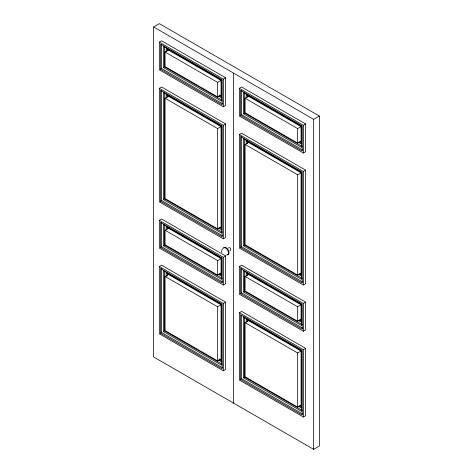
<?xml version="1.0" encoding="UTF-8"?>
<svg xmlns="http://www.w3.org/2000/svg" width="473" height="473" viewBox="0 0 473 473"><rect width="100%" height="100%" fill="white"/><g stroke="black" fill="none" stroke-linecap="round" stroke-linejoin="round"><path stroke-width="0.71" d="M222.511 248.804L221.666 250.785L221.784 252.411M153.619 26.949L159.336 23.65L319.381 116.051L319.381 446.051L313.664 449.35L153.619 356.949L153.619 26.949L313.664 119.35L319.381 116.051M159.336 42.132L161.624 40.808L225.639 77.767L225.639 105.491L223.357 106.809L159.336 69.85L159.336 42.132L223.357 79.092L225.639 77.767M221.068 94.931L217.639 96.912L165.053 66.551L165.053 52.03L168.483 50.049M160.483 69.188L222.209 104.829L222.209 79.748L160.483 44.107L160.483 69.188L161.624 68.532L222.718 103.8M163.339 67.538L221.642 101.198L221.642 80.079L163.339 46.419L163.339 67.538L164.48 66.882L222.15 100.175M159.336 88.333L161.624 87.008L225.639 123.967L225.639 237.487L223.357 238.812L159.336 201.853L159.336 88.333L223.357 125.292L225.639 123.967M221.068 226.928L217.639 228.908L165.053 198.548L165.053 98.23L168.483 96.25M165.053 52.03L217.639 82.391L221.068 80.41L221.068 97.568L218.514 96.096M239.356 88.327L241.644 87.008L305.659 123.967L305.659 151.691L303.376 153.01L239.356 116.051L239.356 88.327L303.376 125.292L305.659 123.967M301.088 141.131L297.659 143.106L245.073 112.751L245.073 98.23L248.502 96.25M165.053 98.23L217.639 128.591L221.068 126.61L221.068 229.571L218.514 228.098M240.503 115.388L302.229 151.029L302.229 125.948L240.503 90.308L240.503 115.388L241.644 114.732L302.738 150M243.359 113.739L301.662 147.399L301.662 126.279L243.359 92.619L243.359 113.739L244.5 113.077L302.17 146.376M239.356 134.527L241.644 133.209L305.659 170.168L305.659 283.688L303.376 285.012L239.356 248.047L239.356 134.527L303.376 171.492L305.659 170.168M301.088 273.128L297.659 275.109L245.073 244.748L245.073 144.431L248.502 142.45M160.483 201.191L222.209 236.831L222.209 125.948L160.483 90.308L160.483 201.191L161.624 200.528L222.718 235.802M163.339 199.541L221.642 233.201L221.642 126.279L163.339 92.619L163.339 199.541L164.48 198.879L222.15 232.172M245.073 98.23L297.659 128.591L301.088 126.61L301.088 143.768L298.534 142.296M159.336 220.329L161.624 219.011L225.639 255.97L225.639 283.688L223.357 285.012L159.336 248.053L159.336 220.329L223.357 257.288L225.639 255.97M221.068 273.128L217.639 275.109L165.053 244.748L165.053 230.233L168.483 228.252M160.483 247.391L222.209 283.031L222.209 257.951L160.483 222.31L160.483 247.391L161.624 246.729L222.718 282.003M163.339 245.741L221.642 279.401L221.642 258.282L163.339 224.622L163.339 245.741L164.48 245.079L222.15 278.372M245.073 144.431L297.659 174.791L301.088 172.811L301.088 275.771L298.534 274.299M159.336 266.53L161.624 265.211L225.639 302.17L225.639 369.49L223.357 370.808L159.336 333.849L159.336 266.53L223.357 303.489L225.639 302.17M221.068 358.93L217.639 360.911L165.053 330.55L165.053 276.433L168.483 274.452M165.053 230.233L217.639 260.588L221.068 258.613L221.068 275.771L218.514 274.299M240.503 247.391L302.229 283.031L302.229 172.148L240.503 136.508L240.503 247.391L241.644 246.729L302.738 282.003M243.359 245.741L301.662 279.401L301.662 172.479L243.359 138.82L243.359 245.741L244.5 245.079L302.17 278.372M239.356 266.53L241.644 265.211L305.659 302.17L305.659 329.888L303.376 331.212L239.356 294.247L239.356 266.53L303.376 303.489L305.659 302.17M301.088 319.328L297.659 321.309L245.073 290.948L245.073 276.427L248.502 274.452M160.483 333.193L222.209 368.828L222.209 304.151L160.483 268.51L160.483 333.193L161.624 332.531L222.718 367.805M163.339 331.543L221.642 365.203L221.642 304.482L163.339 270.822L163.339 331.543L164.48 330.881L222.15 364.175M165.053 276.433L217.639 306.788L221.068 304.813L221.068 361.573L218.514 360.095M240.503 293.591L302.229 329.232L302.229 304.151L240.503 268.51L240.503 293.591L241.644 292.929L302.738 328.203M243.359 291.942L301.662 325.601L301.662 304.482L243.359 270.822L243.359 291.942L244.5 291.279L302.17 324.573M239.356 312.73L241.644 311.411L305.659 348.37L305.659 415.69L303.376 417.009L239.356 380.05L239.356 312.73L303.376 349.689L305.659 348.37M301.088 405.13L297.659 407.111L245.073 376.75L245.073 322.627L248.502 320.653M245.073 276.427L297.659 306.788L301.088 304.807L301.088 321.971L298.534 320.499M240.503 379.393L302.229 415.028L302.229 350.351L240.503 314.711L240.503 379.393L241.644 378.731L302.738 414.005M243.359 377.738L301.662 411.398L301.662 350.682L243.359 317.022L243.359 377.738L244.5 377.082L302.17 410.375M245.073 322.627L297.659 352.988L301.088 351.007L301.088 407.767L298.534 406.295M221.068 80.41L166.194 48.731L166.194 51.592M301.088 126.61L246.214 94.931L246.214 97.787M219.661 95.434L220.932 96.173M299.681 141.634L301.591 142.74M221.068 126.61L166.194 94.931L166.194 97.87M301.088 172.811L246.214 141.131L246.214 144.07M219.661 227.436L220.932 228.175M299.681 273.636L301.591 274.742M221.068 258.613L166.194 226.928L166.194 229.789M301.088 304.807L246.214 273.128L246.214 275.99M219.661 273.636L220.932 274.375M299.681 319.837L301.591 320.942M221.068 304.813L166.194 273.128L166.194 276.817M301.088 351.007L246.214 319.328L246.214 322.279M219.023 359.066L220.932 360.172M299.681 405.639L301.591 406.745M313.664 119.35L313.664 449.35M303.376 125.292L303.376 153.01M303.376 171.492L303.376 285.012M303.376 303.489L303.376 331.212M303.376 349.689L303.376 417.009M297.659 128.591L297.659 143.106M297.659 174.791L297.659 275.109M297.659 306.788L297.659 321.309M297.659 352.988L297.659 407.111M247.361 94.984L247.361 97.131M247.361 141.941L247.361 143.414M247.361 273.902L247.361 275.327M247.361 319.405L247.361 321.616M244.5 92.69L244.5 113.077M244.5 139.636L244.5 245.079M244.5 271.614L244.5 291.279M244.5 317.093L244.5 377.082M241.644 90.384L241.644 114.732M241.644 136.585L241.644 246.729M241.644 268.587L241.644 292.929M241.644 315.521L241.644 378.731M233.644 73.149L233.644 403.15M223.357 79.092L223.357 106.809M223.357 125.292L223.357 238.812M223.357 257.288L223.357 285.012M223.357 303.489L223.357 370.808M217.639 82.391L217.639 96.912M217.639 128.591L217.639 228.908M217.639 260.588L217.639 275.109M217.639 306.788L217.639 360.911M167.341 48.784L167.341 50.93M167.341 95.008L167.341 97.213M167.341 226.987L167.341 229.133M167.341 273.944L167.341 275.422M164.48 46.49L164.48 66.882M164.48 92.696L164.48 198.879M164.48 224.687L164.48 245.079M164.48 271.626L164.48 330.881M161.624 44.923L161.624 68.532M161.624 90.384L161.624 200.528M161.624 222.387L161.624 246.729M161.624 268.587L161.624 332.531M228.536 248.059A1.614 0.934 60 0 1 230.452 248.573A1.614 0.934 60 0 1 229.937 250.483M223.735 247.941A4.044 2.335 60 0 1 228.234 249.85A4.044 2.335 60 0 1 227.643 254.705M223.167 248.272A4.044 2.335 60 0 1 227.909 250.649A4.044 2.335 60 0 1 226.378 254.965"/></g></svg>
